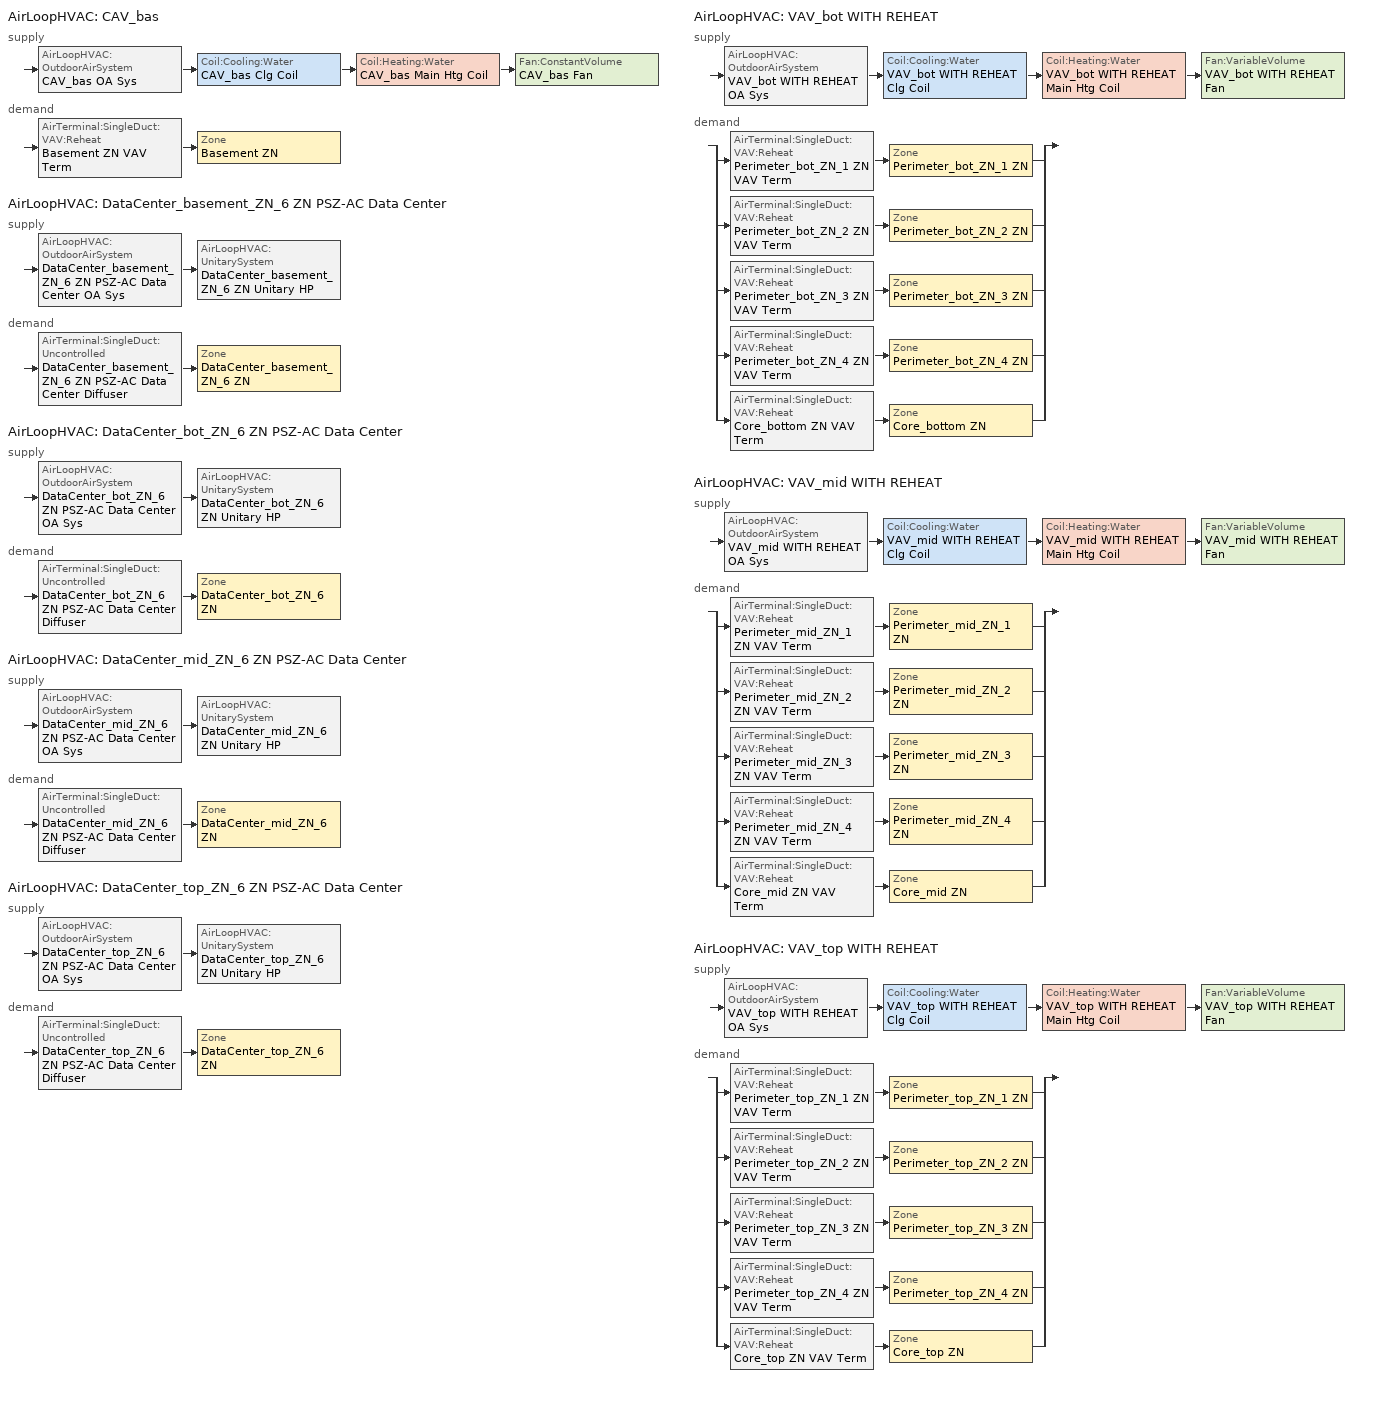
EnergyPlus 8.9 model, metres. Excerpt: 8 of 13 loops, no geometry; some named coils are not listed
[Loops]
AirLoopHVAC 'CAV_bas'
 supply: AirLoopHVAC:OutdoorAirSystem 'CAV_bas OA Sys' > Coil:Cooling:Water 'CAV_bas Clg Coil' > Coil:Heating:Water 'CAV_bas Main Htg Coil' > Fan:ConstantVolume 'CAV_bas Fan'
 demand: AirTerminal:SingleDuct:VAV:Reheat 'Basement ZN VAV Term' > Zone 'Basement ZN'
AirLoopHVAC 'DataCenter_basement_ZN_6 ZN PSZ-AC Data Center'
 supply: AirLoopHVAC:OutdoorAirSystem 'DataCenter_basement_ZN_6 ZN PSZ-AC Data Center OA Sys' > AirLoopHVAC:UnitarySystem 'DataCenter_basement_ZN_6 ZN Unitary HP'
 demand: AirTerminal:SingleDuct:Uncontrolled 'DataCenter_basement_ZN_6 ZN PSZ-AC Data Center Diffuser' > Zone 'DataCenter_basement_ZN_6 ZN'
AirLoopHVAC 'DataCenter_bot_ZN_6 ZN PSZ-AC Data Center'
 supply: AirLoopHVAC:OutdoorAirSystem 'DataCenter_bot_ZN_6 ZN PSZ-AC Data Center OA Sys' > AirLoopHVAC:UnitarySystem 'DataCenter_bot_ZN_6 ZN Unitary HP'
 demand: AirTerminal:SingleDuct:Uncontrolled 'DataCenter_bot_ZN_6 ZN PSZ-AC Data Center Diffuser' > Zone 'DataCenter_bot_ZN_6 ZN'
AirLoopHVAC 'DataCenter_mid_ZN_6 ZN PSZ-AC Data Center'
 supply: AirLoopHVAC:OutdoorAirSystem 'DataCenter_mid_ZN_6 ZN PSZ-AC Data Center OA Sys' > AirLoopHVAC:UnitarySystem 'DataCenter_mid_ZN_6 ZN Unitary HP'
 demand: AirTerminal:SingleDuct:Uncontrolled 'DataCenter_mid_ZN_6 ZN PSZ-AC Data Center Diffuser' > Zone 'DataCenter_mid_ZN_6 ZN'
AirLoopHVAC 'DataCenter_top_ZN_6 ZN PSZ-AC Data Center'
 supply: AirLoopHVAC:OutdoorAirSystem 'DataCenter_top_ZN_6 ZN PSZ-AC Data Center OA Sys' > AirLoopHVAC:UnitarySystem 'DataCenter_top_ZN_6 ZN Unitary HP'
 demand: AirTerminal:SingleDuct:Uncontrolled 'DataCenter_top_ZN_6 ZN PSZ-AC Data Center Diffuser' > Zone 'DataCenter_top_ZN_6 ZN'
AirLoopHVAC 'VAV_bot WITH REHEAT'
 supply: AirLoopHVAC:OutdoorAirSystem 'VAV_bot WITH REHEAT OA Sys' > Coil:Cooling:Water 'VAV_bot WITH REHEAT Clg Coil' > Coil:Heating:Water 'VAV_bot WITH REHEAT Main Htg Coil' > Fan:VariableVolume 'VAV_bot WITH REHEAT Fan'
 demand: split
  | AirTerminal:SingleDuct:VAV:Reheat 'Perimeter_bot_ZN_1 ZN VAV Term' > Zone 'Perimeter_bot_ZN_1 ZN'
  | AirTerminal:SingleDuct:VAV:Reheat 'Perimeter_bot_ZN_2 ZN VAV Term' > Zone 'Perimeter_bot_ZN_2 ZN'
  | AirTerminal:SingleDuct:VAV:Reheat 'Perimeter_bot_ZN_3 ZN VAV Term' > Zone 'Perimeter_bot_ZN_3 ZN'
  | AirTerminal:SingleDuct:VAV:Reheat 'Perimeter_bot_ZN_4 ZN VAV Term' > Zone 'Perimeter_bot_ZN_4 ZN'
  | AirTerminal:SingleDuct:VAV:Reheat 'Core_bottom ZN VAV Term' > Zone 'Core_bottom ZN'
AirLoopHVAC 'VAV_mid WITH REHEAT'
 supply: AirLoopHVAC:OutdoorAirSystem 'VAV_mid WITH REHEAT OA Sys' > Coil:Cooling:Water 'VAV_mid WITH REHEAT Clg Coil' > Coil:Heating:Water 'VAV_mid WITH REHEAT Main Htg Coil' > Fan:VariableVolume 'VAV_mid WITH REHEAT Fan'
 demand: split
  | AirTerminal:SingleDuct:VAV:Reheat 'Perimeter_mid_ZN_1 ZN VAV Term' > Zone 'Perimeter_mid_ZN_1 ZN'
  | AirTerminal:SingleDuct:VAV:Reheat 'Perimeter_mid_ZN_2 ZN VAV Term' > Zone 'Perimeter_mid_ZN_2 ZN'
  | AirTerminal:SingleDuct:VAV:Reheat 'Perimeter_mid_ZN_3 ZN VAV Term' > Zone 'Perimeter_mid_ZN_3 ZN'
  | AirTerminal:SingleDuct:VAV:Reheat 'Perimeter_mid_ZN_4 ZN VAV Term' > Zone 'Perimeter_mid_ZN_4 ZN'
  | AirTerminal:SingleDuct:VAV:Reheat 'Core_mid ZN VAV Term' > Zone 'Core_mid ZN'
AirLoopHVAC 'VAV_top WITH REHEAT'
 supply: AirLoopHVAC:OutdoorAirSystem 'VAV_top WITH REHEAT OA Sys' > Coil:Cooling:Water 'VAV_top WITH REHEAT Clg Coil' > Coil:Heating:Water 'VAV_top WITH REHEAT Main Htg Coil' > Fan:VariableVolume 'VAV_top WITH REHEAT Fan'
 demand: split
  | AirTerminal:SingleDuct:VAV:Reheat 'Perimeter_top_ZN_1 ZN VAV Term' > Zone 'Perimeter_top_ZN_1 ZN'
  | AirTerminal:SingleDuct:VAV:Reheat 'Perimeter_top_ZN_2 ZN VAV Term' > Zone 'Perimeter_top_ZN_2 ZN'
  | AirTerminal:SingleDuct:VAV:Reheat 'Perimeter_top_ZN_3 ZN VAV Term' > Zone 'Perimeter_top_ZN_3 ZN'
  | AirTerminal:SingleDuct:VAV:Reheat 'Perimeter_top_ZN_4 ZN VAV Term' > Zone 'Perimeter_top_ZN_4 ZN'
  | AirTerminal:SingleDuct:VAV:Reheat 'Core_top ZN VAV Term' > Zone 'Core_top ZN'
[ZoneControl:Thermostat] Control Object Type 1=ThermostatSetpoint:DualSetpoint
Name | Zone or ZoneList | Control Type Schedule | Control Name 1
Basement ZN Thermostat | Basement ZN | Basement ZN Thermostat Schedule | Office WholeBuilding - Lg Office Thermostat 1
Core_bottom ZN Thermostat | Core_bottom ZN | Core_bottom ZN Thermostat Schedule | Office WholeBuilding - Lg Office Thermostat 2
Core_mid ZN Thermostat | Core_mid ZN | Core_mid ZN Thermostat Schedule | Office WholeBuilding - Lg Office Thermostat 3
Core_top ZN Thermostat | Core_top ZN | Core_top ZN Thermostat Schedule | Office WholeBuilding - Lg Office Thermostat 4
DataCenter_basement_ZN_6 ZN Thermostat | DataCenter_basement_ZN_6 ZN | DataCenter_basement_ZN_6 ZN Thermostat Schedule | Office OfficeLarge Main Data Center Thermostat 1
DataCenter_bot_ZN_6 ZN Thermostat | DataCenter_bot_ZN_6 ZN | DataCenter_bot_ZN_6 ZN Thermostat Schedule | Office OfficeLarge Data Center Thermostat 1
DataCenter_mid_ZN_6 ZN Thermostat | DataCenter_mid_ZN_6 ZN | DataCenter_mid_ZN_6 ZN Thermostat Schedule | Office OfficeLarge Data Center Thermostat 2
DataCenter_top_ZN_6 ZN Thermostat | DataCenter_top_ZN_6 ZN | DataCenter_top_ZN_6 ZN Thermostat Schedule | Office OfficeLarge Data Center Thermostat 3
Perimeter_bot_ZN_1 ZN Thermostat | Perimeter_bot_ZN_1 ZN | Perimeter_bot_ZN_1 ZN Thermostat Schedule | Office WholeBuilding - Lg Office Thermostat 5
Perimeter_bot_ZN_2 ZN Thermostat | Perimeter_bot_ZN_2 ZN | Perimeter_bot_ZN_2 ZN Thermostat Schedule | Office WholeBuilding - Lg Office Thermostat 6
Perimeter_bot_ZN_3 ZN Thermostat | Perimeter_bot_ZN_3 ZN | Perimeter_bot_ZN_3 ZN Thermostat Schedule | Office WholeBuilding - Lg Office Thermostat 7
Perimeter_bot_ZN_4 ZN Thermostat | Perimeter_bot_ZN_4 ZN | Perimeter_bot_ZN_4 ZN Thermostat Schedule | Office WholeBuilding - Lg Office Thermostat 8
Perimeter_mid_ZN_1 ZN Thermostat | Perimeter_mid_ZN_1 ZN | Perimeter_mid_ZN_1 ZN Thermostat Schedule | Office WholeBuilding - Lg Office Thermostat 9
Perimeter_mid_ZN_2 ZN Thermostat | Perimeter_mid_ZN_2 ZN | Perimeter_mid_ZN_2 ZN Thermostat Schedule | Office WholeBuilding - Lg Office Thermostat 10
Perimeter_mid_ZN_3 ZN Thermostat | Perimeter_mid_ZN_3 ZN | Perimeter_mid_ZN_3 ZN Thermostat Schedule | Office WholeBuilding - Lg Office Thermostat 11
Perimeter_mid_ZN_4 ZN Thermostat | Perimeter_mid_ZN_4 ZN | Perimeter_mid_ZN_4 ZN Thermostat Schedule | Office WholeBuilding - Lg Office Thermostat 12
Perimeter_top_ZN_1 ZN Thermostat | Perimeter_top_ZN_1 ZN | Perimeter_top_ZN_1 ZN Thermostat Schedule | Office WholeBuilding - Lg Office Thermostat 13
Perimeter_top_ZN_2 ZN Thermostat | Perimeter_top_ZN_2 ZN | Perimeter_top_ZN_2 ZN Thermostat Schedule | Office WholeBuilding - Lg Office Thermostat 14
Perimeter_top_ZN_3 ZN Thermostat | Perimeter_top_ZN_3 ZN | Perimeter_top_ZN_3 ZN Thermostat Schedule | Office WholeBuilding - Lg Office Thermostat 15
Perimeter_top_ZN_4 ZN Thermostat | Perimeter_top_ZN_4 ZN | Perimeter_top_ZN_4 ZN Thermostat Schedule | Office WholeBuilding - Lg Office Thermostat 16
[ThermostatSetpoint:DualSetpoint]
Name | Heating Setpoint Temperature Schedule | Cooling Setpoint Temperature Schedule
Office WholeBuilding - Lg Office Thermostat 1; Office WholeBuilding - Lg Office Thermostat 2; Office WholeBuilding - Lg Office Thermostat 3; Office WholeBuilding - Lg Office Thermostat 4; Office WholeBuilding - Lg Office Thermostat 5; Office WholeBuilding - Lg Office Thermostat 6; Office WholeBuilding - Lg Office Thermostat 7; Office WholeBuilding - Lg Office Thermostat 8; Office WholeBuilding - Lg Office Thermostat 9; Office WholeBuilding - Lg Office Thermostat 10; Office WholeBuilding - Lg Office Thermostat 11; Office WholeBuilding - Lg Office Thermostat 12; Office WholeBuilding - Lg Office Thermostat 13; Office WholeBuilding - Lg Office Thermostat 14; Office WholeBuilding - Lg Office Thermostat 15; Office WholeBuilding - Lg Office Thermostat 16 | OfficeLarge HTGSETP_SCH_YES_OPTIMUM | OfficeLarge CLGSETP_SCH_NO_SETBACK
Office OfficeLarge Main Data Center Thermostat 1; Office OfficeLarge Data Center Thermostat 1; Office OfficeLarge Data Center Thermostat 2; Office OfficeLarge Data Center Thermostat 3 | OfficeLarge HTGSETP_DC_SCH | OfficeLarge CLGSETP_DC_SCH
[AirTerminal:SingleDuct:VAV:Reheat] Availability Schedule=Always On Discrete; Maximum Air Flow Rate {m3/s}=Autosize; Zone Minimum Air Flow Input Method=Constant; Fixed Minimum Air Flow Rate {m3/s}=0; Maximum Hot Water or Steam Flow Rate {m3/s}=Autosize; Minimum Hot Water or Steam Flow Rate {m3/s}=0; Convergence Tolerance=0.001; Damper Heating Action=ReverseWithLimits; Maximum Flow Fraction During Reheat=0.5
Name | Constant Minimum Air Flow Fraction | Reheat Coil | Maximum Flow per Zone Floor Area During Reheat {m3/s-m2} | Maximum Reheat Air Temperature {C}
Basement ZN VAV Term | 0.2 | Basement ZN Rht Coil | 0 | 50
Core_bottom ZN VAV Term | 0.29957 | Core_bottom ZN Rht Coil | Autocalculate | 40
Core_mid ZN VAV Term | 0.2 | Core_mid ZN Rht Coil | Autocalculate | 40
Core_top ZN VAV Term | 0.334101 | Core_top ZN Rht Coil | Autocalculate | 40
Perimeter_bot_ZN_1 ZN VAV Term | 0.2 | Perimeter_bot_ZN_1 ZN Rht Coil | Autocalculate | 40
Perimeter_bot_ZN_2 ZN VAV Term | 0.2 | Perimeter_bot_ZN_2 ZN Rht Coil | Autocalculate | 40
Perimeter_bot_ZN_3 ZN VAV Term | 0.21909 | Perimeter_bot_ZN_3 ZN Rht Coil | Autocalculate | 40
Perimeter_bot_ZN_4 ZN VAV Term | 0.2 | Perimeter_bot_ZN_4 ZN Rht Coil | Autocalculate | 40
Perimeter_mid_ZN_1 ZN VAV Term | 0.2 | Perimeter_mid_ZN_1 ZN Rht Coil | Autocalculate | 40
Perimeter_mid_ZN_2 ZN VAV Term | 0.2 | Perimeter_mid_ZN_2 ZN Rht Coil | Autocalculate | 40
Perimeter_mid_ZN_3 ZN VAV Term | 0.2 | Perimeter_mid_ZN_3 ZN Rht Coil | Autocalculate | 40
Perimeter_mid_ZN_4 ZN VAV Term | 0.2 | Perimeter_mid_ZN_4 ZN Rht Coil | Autocalculate | 40
Perimeter_top_ZN_1 ZN VAV Term | 0.2 | Perimeter_top_ZN_1 ZN Rht Coil | Autocalculate | 40
Perimeter_top_ZN_2 ZN VAV Term | 0.2 | Perimeter_top_ZN_2 ZN Rht Coil | Autocalculate | 40
Perimeter_top_ZN_3 ZN VAV Term | 0.221169 | Perimeter_top_ZN_3 ZN Rht Coil | Autocalculate | 40
Perimeter_top_ZN_4 ZN VAV Term | 0.2 | Perimeter_top_ZN_4 ZN Rht Coil | Autocalculate | 40
[Coil:Heating:Water] Availability Schedule=Always On Discrete; U-Factor Times Area Value {W/K}=Autosize; Maximum Water Flow Rate {m3/s}=Autosize; Performance Input Method=UFactorTimesAreaAndDesignWaterFlowRate; Rated Capacity {W}=Autosize; Rated Ratio for Air and Water Convection=0.5
Name | Rated Inlet Water Temperature {C} | Rated Inlet Air Temperature {C} | Rated Outlet Water Temperature {C} | Rated Outlet Air Temperature {C}
CAV_bas Main Htg Coil | 67 | 7 | 55.8889 | 16.7
VAV_bot WITH REHEAT Main Htg Coil; VAV_mid WITH REHEAT Main Htg Coil; VAV_top WITH REHEAT Main Htg Coil | 82.2222 | 12.8 | 71.1111 | 40
[Zone equipment]
Basement ZN: Basement ZN VAV Term
Core_bottom ZN: Core_bottom ZN VAV Term
Core_mid ZN: Core_mid ZN VAV Term
Core_top ZN: Core_top ZN VAV Term
DataCenter_basement_ZN_6 ZN: DataCenter_basement_ZN_6 ZN PSZ-AC Data Center Diffuser
DataCenter_bot_ZN_6 ZN: DataCenter_bot_ZN_6 ZN PSZ-AC Data Center Diffuser
DataCenter_mid_ZN_6 ZN: DataCenter_mid_ZN_6 ZN PSZ-AC Data Center Diffuser
DataCenter_top_ZN_6 ZN: DataCenter_top_ZN_6 ZN PSZ-AC Data Center Diffuser
Perimeter_bot_ZN_1 ZN: Perimeter_bot_ZN_1 ZN VAV Term
Perimeter_bot_ZN_2 ZN: Perimeter_bot_ZN_2 ZN VAV Term
Perimeter_bot_ZN_3 ZN: Perimeter_bot_ZN_3 ZN VAV Term
Perimeter_bot_ZN_4 ZN: Perimeter_bot_ZN_4 ZN VAV Term
Perimeter_mid_ZN_1 ZN: Perimeter_mid_ZN_1 ZN VAV Term
Perimeter_mid_ZN_2 ZN: Perimeter_mid_ZN_2 ZN VAV Term
Perimeter_mid_ZN_3 ZN: Perimeter_mid_ZN_3 ZN VAV Term
Perimeter_mid_ZN_4 ZN: Perimeter_mid_ZN_4 ZN VAV Term
Perimeter_top_ZN_1 ZN: Perimeter_top_ZN_1 ZN VAV Term
Perimeter_top_ZN_2 ZN: Perimeter_top_ZN_2 ZN VAV Term
Perimeter_top_ZN_3 ZN: Perimeter_top_ZN_3 ZN VAV Term
Perimeter_top_ZN_4 ZN: Perimeter_top_ZN_4 ZN VAV Term
[Sizing:Zone] Zone Cooling Design Supply Air Temperature Input Method=SupplyAirTemperature; Zone Cooling Design Supply Air Temperature {C}=12.8; Zone Cooling Design Supply Air Temperature Difference {deltaC}=11.11; Zone Heating Design Supply Air Temperature Input Method=SupplyAirTemperature; Zone Heating Design Supply Air Temperature Difference {deltaC}=11.11; Zone Cooling Design Supply Air Humidity Ratio {kgWater/kgDryAir}=0.0085; Zone Heating Design Supply Air Humidity Ratio {kgWater/kgDryAir}=0.008; Cooling Design Air Flow Rate {m3/s}=0; Cooling Minimum Air Flow per Zone Floor Area {m3/s-m2}=0.000762; Cooling Minimum Air Flow {m3/s}=0; Cooling Minimum Air Flow Fraction=0; Heating Design Air Flow Method=DesignDay; Heating Design Air Flow Rate {m3/s}=0; Heating Maximum Air Flow per Zone Floor Area {m3/s-m2}=0.002032; Heating Maximum Air Flow {m3/s}=0.141576; Heating Maximum Air Flow Fraction=0.3; Account for Dedicated Outdoor Air System=No
Name | Zone Heating Design Supply Air Temperature {C} | Design Specification Outdoor Air Object | Cooling Design Air Flow Method | Design Specification Zone Air Distribution Object
Basement ZN | 50 | Office WholeBuilding - Lg Office Ventilation | DesignDayWithLimit | Basement ZN Design Spec Zone Air Dist
Core_bottom ZN | 40 | Office WholeBuilding - Lg Office Ventilation | DesignDayWithLimit | Core_bottom ZN Design Spec Zone Air Dist
Core_mid ZN | 40 | Office WholeBuilding - Lg Office Ventilation | DesignDayWithLimit | Core_mid ZN Design Spec Zone Air Dist
Core_top ZN | 40 | Office WholeBuilding - Lg Office Ventilation | DesignDayWithLimit | Core_top ZN Design Spec Zone Air Dist
DataCenter_basement_ZN_6 ZN | 40 | Office OfficeLarge Main Data Center Ventilation | DesignDay | DataCenter_basement_ZN_6 ZN Design Spec Zone Air Dist
DataCenter_bot_ZN_6 ZN | 40 | Office OfficeLarge Data Center Ventilation | DesignDay | DataCenter_bot_ZN_6 ZN Design Spec Zone Air Dist
DataCenter_mid_ZN_6 ZN | 40 | Office OfficeLarge Data Center Ventilation | DesignDay | DataCenter_mid_ZN_6 ZN Design Spec Zone Air Dist
DataCenter_top_ZN_6 ZN | 40 | Office OfficeLarge Data Center Ventilation | DesignDay | DataCenter_top_ZN_6 ZN Design Spec Zone Air Dist
Perimeter_bot_ZN_1 ZN | 40 | Office WholeBuilding - Lg Office Ventilation | DesignDayWithLimit | Perimeter_bot_ZN_1 ZN Design Spec Zone Air Dist
Perimeter_bot_ZN_2 ZN | 40 | Office WholeBuilding - Lg Office Ventilation | DesignDayWithLimit | Perimeter_bot_ZN_2 ZN Design Spec Zone Air Dist
Perimeter_bot_ZN_3 ZN | 40 | Office WholeBuilding - Lg Office Ventilation | DesignDayWithLimit | Perimeter_bot_ZN_3 ZN Design Spec Zone Air Dist
Perimeter_bot_ZN_4 ZN | 40 | Office WholeBuilding - Lg Office Ventilation | DesignDayWithLimit | Perimeter_bot_ZN_4 ZN Design Spec Zone Air Dist
Perimeter_mid_ZN_1 ZN | 40 | Office WholeBuilding - Lg Office Ventilation | DesignDayWithLimit | Perimeter_mid_ZN_1 ZN Design Spec Zone Air Dist
Perimeter_mid_ZN_2 ZN | 40 | Office WholeBuilding - Lg Office Ventilation | DesignDayWithLimit | Perimeter_mid_ZN_2 ZN Design Spec Zone Air Dist
Perimeter_mid_ZN_3 ZN | 40 | Office WholeBuilding - Lg Office Ventilation | DesignDayWithLimit | Perimeter_mid_ZN_3 ZN Design Spec Zone Air Dist
Perimeter_mid_ZN_4 ZN | 40 | Office WholeBuilding - Lg Office Ventilation | DesignDayWithLimit | Perimeter_mid_ZN_4 ZN Design Spec Zone Air Dist
Perimeter_top_ZN_1 ZN | 40 | Office WholeBuilding - Lg Office Ventilation | DesignDayWithLimit | Perimeter_top_ZN_1 ZN Design Spec Zone Air Dist
Perimeter_top_ZN_2 ZN | 40 | Office WholeBuilding - Lg Office Ventilation | DesignDayWithLimit | Perimeter_top_ZN_2 ZN Design Spec Zone Air Dist
Perimeter_top_ZN_3 ZN | 40 | Office WholeBuilding - Lg Office Ventilation | DesignDayWithLimit | Perimeter_top_ZN_3 ZN Design Spec Zone Air Dist
Perimeter_top_ZN_4 ZN | 40 | Office WholeBuilding - Lg Office Ventilation | DesignDayWithLimit | Perimeter_top_ZN_4 ZN Design Spec Zone Air Dist
[DesignSpecification:ZoneAirDistribution] Zone Air Distribution Effectiveness in Cooling Mode=1; Zone Air Distribution Effectiveness in Heating Mode=1
Basement ZN Design Spec Zone Air Dist; Core_bottom ZN Design Spec Zone Air Dist; Core_mid ZN Design Spec Zone Air Dist; Core_top ZN Design Spec Zone Air Dist; DataCenter_basement_ZN_6 ZN Design Spec Zone Air Dist; DataCenter_bot_ZN_6 ZN Design Spec Zone Air Dist; DataCenter_mid_ZN_6 ZN Design Spec Zone Air Dist; DataCenter_top_ZN_6 ZN Design Spec Zone Air Dist; Perimeter_bot_ZN_1 ZN Design Spec Zone Air Dist; Perimeter_bot_ZN_2 ZN Design Spec Zone Air Dist; Perimeter_bot_ZN_3 ZN Design Spec Zone Air Dist; Perimeter_bot_ZN_4 ZN Design Spec Zone Air Dist; Perimeter_mid_ZN_1 ZN Design Spec Zone Air Dist; Perimeter_mid_ZN_2 ZN Design Spec Zone Air Dist; Perimeter_mid_ZN_3 ZN Design Spec Zone Air Dist; Perimeter_mid_ZN_4 ZN Design Spec Zone Air Dist; Perimeter_top_ZN_1 ZN Design Spec Zone Air Dist; Perimeter_top_ZN_2 ZN Design Spec Zone Air Dist; Perimeter_top_ZN_3 ZN Design Spec Zone Air Dist; Perimeter_top_ZN_4 ZN Design Spec Zone Air Dist
[Controller:MechanicalVentilation] Demand Controlled Ventilation=No
Name | Availability Schedule | System Outdoor Air Method | Zone Name 1 | Design Specification Outdoor Air Object Name 1 | Design Specification Zone Air Distribution Object Name 1 | Zone Name 2 | Design Specification Outdoor Air Object Name 2 | Design Specification Zone Air Distribution Object Name 2 | Zone Name 3 | Design Specification Outdoor Air Object Name 3 | Design Specification Zone Air Distribution Object Name 3 | Zone Name 4 | Design Specification Outdoor Air Object Name 4 | Design Specification Zone Air Distribution Object Name 4 | Zone Name 5 | Design Specification Outdoor Air Object Name 5 | Design Specification Zone Air Distribution Object Name 5
CAV_bas Vent Controller | OfficeLarge HVACOperationSchd | ZoneSum | Basement ZN | Office WholeBuilding - Lg Office Ventilation | Basement ZN Design Spec Zone Air Dist
VAV_bot WITH REHEAT Vent Controller | OfficeLarge HVACOperationSchd | VentilationRateProcedure | Core_bottom ZN | Office WholeBuilding - Lg Office Ventilation | Core_bottom ZN Design Spec Zone Air Dist | Perimeter_bot_ZN_1 ZN | Office WholeBuilding - Lg Office Ventilation | Perimeter_bot_ZN_1 ZN Design Spec Zone Air Dist | Perimeter_bot_ZN_2 ZN | Office WholeBuilding - Lg Office Ventilation | Perimeter_bot_ZN_2 ZN Design Spec Zone Air Dist | Perimeter_bot_ZN_3 ZN | Office WholeBuilding - Lg Office Ventilation | Perimeter_bot_ZN_3 ZN Design Spec Zone Air Dist | Perimeter_bot_ZN_4 ZN | Office WholeBuilding - Lg Office Ventilation | Perimeter_bot_ZN_4 ZN Design Spec Zone Air Dist
VAV_mid WITH REHEAT Vent Controller | OfficeLarge HVACOperationSchd | ZoneSum | Core_mid ZN | Office WholeBuilding - Lg Office Ventilation | Core_mid ZN Design Spec Zone Air Dist | Perimeter_mid_ZN_1 ZN | Office WholeBuilding - Lg Office Ventilation | Perimeter_mid_ZN_1 ZN Design Spec Zone Air Dist | Perimeter_mid_ZN_2 ZN | Office WholeBuilding - Lg Office Ventilation | Perimeter_mid_ZN_2 ZN Design Spec Zone Air Dist | Perimeter_mid_ZN_3 ZN | Office WholeBuilding - Lg Office Ventilation | Perimeter_mid_ZN_3 ZN Design Spec Zone Air Dist | Perimeter_mid_ZN_4 ZN | Office WholeBuilding - Lg Office Ventilation | Perimeter_mid_ZN_4 ZN Design Spec Zone Air Dist
VAV_top WITH REHEAT Vent Controller | OfficeLarge HVACOperationSchd | VentilationRateProcedure | Core_top ZN | Office WholeBuilding - Lg Office Ventilation | Core_top ZN Design Spec Zone Air Dist | Perimeter_top_ZN_1 ZN | Office WholeBuilding - Lg Office Ventilation | Perimeter_top_ZN_1 ZN Design Spec Zone Air Dist | Perimeter_top_ZN_2 ZN | Office WholeBuilding - Lg Office Ventilation | Perimeter_top_ZN_2 ZN Design Spec Zone Air Dist | Perimeter_top_ZN_3 ZN | Office WholeBuilding - Lg Office Ventilation | Perimeter_top_ZN_3 ZN Design Spec Zone Air Dist | Perimeter_top_ZN_4 ZN | Office WholeBuilding - Lg Office Ventilation | Perimeter_top_ZN_4 ZN Design Spec Zone Air Dist
Controller Mechanical Ventilation 1 | DataCenter_basement_ZN_6 ZN PSZ-AC Data Center Occ Sch | ZoneSum | DataCenter_basement_ZN_6 ZN | Office OfficeLarge Main Data Center Ventilation | DataCenter_basement_ZN_6 ZN Design Spec Zone Air Dist
Controller Mechanical Ventilation 2 | Always On Discrete | ZoneSum | DataCenter_bot_ZN_6 ZN | Office OfficeLarge Data Center Ventilation | DataCenter_bot_ZN_6 ZN Design Spec Zone Air Dist
Controller Mechanical Ventilation 3 | DataCenter_mid_ZN_6 ZN PSZ-AC Data Center Occ Sch | ZoneSum | DataCenter_mid_ZN_6 ZN | Office OfficeLarge Data Center Ventilation | DataCenter_mid_ZN_6 ZN Design Spec Zone Air Dist
Controller Mechanical Ventilation 4 | Always On Discrete | ZoneSum | DataCenter_top_ZN_6 ZN | Office OfficeLarge Data Center Ventilation | DataCenter_top_ZN_6 ZN Design Spec Zone Air Dist
[DesignSpecification:OutdoorAir] Outdoor Air Method=Sum; Outdoor Air Flow per Person {m3/s-person}=0; Outdoor Air Flow per Zone {m3/s}=0; Outdoor Air Flow Air Changes per Hour {1/hr}=0
Name | Outdoor Air Flow per Zone Floor Area {m3/s-m2}
Office WholeBuilding - Lg Office Ventilation | 0.0004318
Office OfficeLarge Main Data Center Ventilation; Office OfficeLarge Data Center Ventilation | 0
[AirTerminal:SingleDuct:Uncontrolled] Availability Schedule=Always On Discrete; Maximum Air Flow Rate {m3/s}=AutoSize
DataCenter_basement_ZN_6 ZN PSZ-AC Data Center Diffuser; DataCenter_bot_ZN_6 ZN PSZ-AC Data Center Diffuser; DataCenter_mid_ZN_6 ZN PSZ-AC Data Center Diffuser; DataCenter_top_ZN_6 ZN PSZ-AC Data Center Diffuser
[AirLoopHVAC] Design Supply Air Flow Rate {m3/s}=AutoSize
CAV_bas; DataCenter_basement_ZN_6 ZN PSZ-AC Data Center; DataCenter_bot_ZN_6 ZN PSZ-AC Data Center; DataCenter_mid_ZN_6 ZN PSZ-AC Data Center; DataCenter_top_ZN_6 ZN PSZ-AC Data Center; VAV_bot WITH REHEAT; VAV_mid WITH REHEAT; VAV_top WITH REHEAT
[Sizing:System] Type of Load to Size On=Sensible; Preheat Design Temperature {C}=7; Preheat Design Humidity Ratio {kgWater/kgDryAir}=0.008; Precool Design Temperature {C}=12.8; Precool Design Humidity Ratio {kgWater/kgDryAir}=0.008; Central Cooling Design Supply Air Temperature {C}=12.8; Type of Zone Sum to Use=Coincident; 100% Outdoor Air in Cooling=No; 100% Outdoor Air in Heating=No; Central Cooling Design Supply Air Humidity Ratio {kgWater/kgDryAir}=0.0085; Central Heating Design Supply Air Humidity Ratio {kgWater/kgDryAir}=0.008; Cooling Supply Air Flow Rate Method=DesignDay; Cooling Supply Air Flow Rate {m3/s}=0; Cooling Supply Air Flow Rate Per Floor Area {m3/s-m2}=0.00996765; Cooling Fraction of Autosized Cooling Supply Air Flow Rate=1; Cooling Supply Air Flow Rate Per Unit Cooling Capacity {m3/s-W}=3.94755e-05; Heating Supply Air Flow Rate Method=DesignDay; Heating Supply Air Flow Rate {m3/s}=0; Heating Supply Air Flow Rate Per Floor Area {m3/s-m2}=0.00996765; Heating Fraction of Autosized Heating Supply Air Flow Rate=1; Heating Fraction of Autosized Cooling Supply Air Flow Rate=1; Heating Supply Air Flow Rate Per Unit Heating Capacity {m3/s-W}=3.15882e-05; System Outdoor Air Method=ZoneSum; Zone Maximum Outdoor Air Fraction=1; Cooling Design Capacity Method=CoolingDesignCapacity; Cooling Design Capacity {W}=Autosize; Cooling Design Capacity Per Floor Area {W/m2}=234.7; Fraction of Autosized Cooling Design Capacity=1; Heating Design Capacity Method=HeatingDesignCapacity; Heating Design Capacity {W}=Autosize; Heating Design Capacity Per Floor Area {W/m2}=157; Fraction of Autosized Heating Design Capacity=1; Central Cooling Capacity Control Method=OnOff
Name | Design Outdoor Air Flow Rate {m3/s} | Central Heating Maximum System Air Flow Ratio | Central Heating Design Supply Air Temperature {C}
CAV_bas | Autosize | 1 | 16.7
DataCenter_basement_ZN_6 ZN PSZ-AC Data Center; DataCenter_bot_ZN_6 ZN PSZ-AC Data Center; DataCenter_mid_ZN_6 ZN PSZ-AC Data Center; DataCenter_top_ZN_6 ZN PSZ-AC Data Center | Autosize | 1 | 40
VAV_bot WITH REHEAT; VAV_top WITH REHEAT | 2.53819 | 0.3 | 12.8
VAV_mid WITH REHEAT | 1.6525 | 0.3 | 12.8
[Controller:WaterCoil] Control Variable=Temperature; Actuator Variable=Flow; Maximum Actuated Flow {m3/s}=Autosize; Minimum Actuated Flow {m3/s}=0
Name | Action | Controller Convergence Tolerance {deltaC}
Controller Water Coil 16; VAV_bot WITH REHEAT Clg Coil Controller; VAV_mid WITH REHEAT Clg Coil Controller; VAV_top WITH REHEAT Clg Coil Controller | Reverse | Autosize
CAV_bas Main Htg Coil Controller; VAV_bot WITH REHEAT Main Htg Coil Controller; VAV_mid WITH REHEAT Main Htg Coil Controller; VAV_top WITH REHEAT Main Htg Coil Controller | Normal | 0.0001
[Controller:OutdoorAir] Maximum Outdoor Air Flow Rate {m3/s}=Autosize; Economizer Control Action Type=ModulateFlow; Lockout Type=NoLockout; Minimum Limit Type=FixedMinimum; High Humidity Control=No; Control High Indoor Humidity Based on Outdoor Humidity Ratio=Yes
Name | Minimum Outdoor Air Flow Rate {m3/s} | Economizer Control Type | Minimum Outdoor Air Schedule | Minimum Fraction of Outdoor Air Schedule | Mechanical Ventilation Controller | Heat Recovery Bypass Control Type | Economizer Maximum Limit Dry-Bulb Temperature {C} | Economizer Maximum Limit Enthalpy {J/kg} | Economizer Minimum Limit Dry-Bulb Temperature {C}
CAV_bas OA Controller | Autosize | DifferentialDryBulb | OfficeLarge HVACOperationSchd | OfficeLarge MinOA_MotorizedDamper_Sched | CAV_bas Vent Controller | BypassWhenWithinEconomizerLimits
DataCenter_basement_ZN_6 ZN PSZ-AC Data Center OA Sys Controller | Autosize | DifferentialDryBulb | DataCenter_basement_ZN_6 ZN PSZ-AC Data Center Occ Sch |  | Controller Mechanical Ventilation 1 | BypassWhenWithinEconomizerLimits
DataCenter_bot_ZN_6 ZN PSZ-AC Data Center OA Sys Controller | Autosize | NoEconomizer | Always On Discrete |  | Controller Mechanical Ventilation 2 | BypassWhenWithinEconomizerLimits | 28 | 64000 | -100
DataCenter_mid_ZN_6 ZN PSZ-AC Data Center OA Sys Controller | Autosize | DifferentialDryBulb | DataCenter_mid_ZN_6 ZN PSZ-AC Data Center Occ Sch |  | Controller Mechanical Ventilation 3 | BypassWhenWithinEconomizerLimits
DataCenter_top_ZN_6 ZN PSZ-AC Data Center OA Sys Controller | Autosize | NoEconomizer | Always On Discrete |  | Controller Mechanical Ventilation 4 | BypassWhenWithinEconomizerLimits | 28 | 64000 | -100
VAV_bot WITH REHEAT OA Controller | 0 | DifferentialDryBulb | OfficeLarge HVACOperationSchd |  | VAV_bot WITH REHEAT Vent Controller | BypassWhenWithinEconomizerLimits
VAV_mid WITH REHEAT OA Controller | Autosize | DifferentialDryBulb | OfficeLarge HVACOperationSchd |  | VAV_mid WITH REHEAT Vent Controller | BypassWhenOAFlowGreaterThanMinimum
VAV_top WITH REHEAT OA Controller | 0 | DifferentialDryBulb | OfficeLarge HVACOperationSchd |  | VAV_top WITH REHEAT Vent Controller | BypassWhenWithinEconomizerLimits
[SetpointManager:MixedAir] Control Variable=Temperature
Node 199 OS Default SPM; Node 196 OS Default SPM; Node 191 OS Default SPM; Node 231 OS Default SPM; Node 244 OS Default SPM; Node 257 OS Default SPM; Node 270 OS Default SPM; Node 82 OS Default SPM; Node 77 OS Default SPM; Node 74 OS Default SPM; Node 121 OS Default SPM; Node 116 OS Default SPM; Node 113 OS Default SPM; Node 160 OS Default SPM; Node 155 OS Default SPM; Node 152 OS Default SPM
[Coil:Cooling:Water] Availability Schedule=Always On Discrete; Design Water Flow Rate {m3/s}=Autosize; Design Air Flow Rate {m3/s}=Autosize; Design Inlet Water Temperature {C}=Autosize; Design Inlet Air Temperature {C}=Autosize; Design Outlet Air Temperature {C}=Autosize; Design Inlet Air Humidity Ratio {kgWater/kgDryAir}=Autosize; Design Outlet Air Humidity Ratio {kgWater/kgDryAir}=Autosize; Type of Analysis=SimpleAnalysis; Heat Exchanger Configuration=CrossFlow
CAV_bas Clg Coil; VAV_bot WITH REHEAT Clg Coil; VAV_mid WITH REHEAT Clg Coil; VAV_top WITH REHEAT Clg Coil
[Fan:ConstantVolume]
CAV_bas Fan: Availability Schedule=OfficeLarge HVACOperationSchd; Fan Total Efficiency=0.59605; Pressure Rise {Pa}=1018.77; Maximum Flow Rate {m3/s}=AutoSize; Motor Efficiency=0.917; Motor In Airstream Fraction=1
[SetpointManager:Scheduled]
CAV_bas supply air setpoint manager: Control Variable=Temperature; Schedule=Supply Air Temp - 55.04F 3
[AirLoopHVAC:UnitarySystem] Control Type=Load; Dehumidification Control Type=None; Fan Placement=BlowThrough; Supply Air Fan Operating Mode Schedule=Always On Discrete; DX Heating Coil Sizing Ratio=1; Use DOAS DX Cooling Coil=No; Minimum Supply Air Temperature {C}=2; Latent Load Control=SensibleOnlyLoadControl; Cooling Supply Air Flow Rate {m3/s}=Autosize; Heating Supply Air Flow Rate {m3/s}=Autosize; No Load Supply Air Flow Rate {m3/s}=Autosize; Maximum Supply Air Temperature {C}=80; Maximum Outdoor Dry-Bulb Temperature for Supplemental Heater Operation {C}=4.44444; Maximum Cycling Rate {cycles/hr}=2.5; Heat Pump Time Constant {s}=60; Fraction of On-Cycle Power Use=0.01; Heat Pump Fan Delay Time {s}=60; Ancillary On-Cycle Electric Power {W}=0; Ancillary Off-Cycle Electric Power {W}=0
Name | Controlling Zone or Thermostat Location | Supply Fan | Heating Coil | Cooling Coil | Supplemental Heating Coil
DataCenter_basement_ZN_6 ZN Unitary HP | DataCenter_basement_ZN_6 ZN | DataCenter_basement_ZN_6 ZN PSZ-AC Data Center Fan | DataCenter_basement_ZN_6 ZN PSZ-AC Data Center Water-to-Air HP Htg Coil | DataCenter_basement_ZN_6 ZN PSZ-AC Data Center Water-to-Air HP Clg Coil | DataCenter_basement_ZN_6 ZN PSZ-AC Data Center Electric Backup Htg Coil
DataCenter_bot_ZN_6 ZN Unitary HP | DataCenter_bot_ZN_6 ZN | DataCenter_bot_ZN_6 ZN PSZ-AC Data Center Fan | DataCenter_bot_ZN_6 ZN PSZ-AC Data Center Water-to-Air HP Htg Coil | DataCenter_bot_ZN_6 ZN PSZ-AC Data Center Water-to-Air HP Clg Coil | DataCenter_bot_ZN_6 ZN PSZ-AC Data Center Electric Backup Htg Coil
DataCenter_mid_ZN_6 ZN Unitary HP | DataCenter_mid_ZN_6 ZN | DataCenter_mid_ZN_6 ZN PSZ-AC Data Center Fan | DataCenter_mid_ZN_6 ZN PSZ-AC Data Center Water-to-Air HP Htg Coil | DataCenter_mid_ZN_6 ZN PSZ-AC Data Center Water-to-Air HP Clg Coil | DataCenter_mid_ZN_6 ZN PSZ-AC Data Center Electric Backup Htg Coil
DataCenter_top_ZN_6 ZN Unitary HP | DataCenter_top_ZN_6 ZN | DataCenter_top_ZN_6 ZN PSZ-AC Data Center Fan | DataCenter_top_ZN_6 ZN PSZ-AC Data Center Water-to-Air HP Htg Coil | DataCenter_top_ZN_6 ZN PSZ-AC Data Center Water-to-Air HP Clg Coil | DataCenter_top_ZN_6 ZN PSZ-AC Data Center Electric Backup Htg Coil
[Fan:OnOff] Availability Schedule=Always On Discrete; Maximum Flow Rate {m3/s}=Autosize; Motor In Airstream Fraction=1
Name | Fan Total Efficiency | Pressure Rise {Pa} | Motor Efficiency | Fan Power Ratio Function of Speed Ratio Curve | Fan Efficiency Ratio Function of Speed Ratio Curve
DataCenter_basement_ZN_6 ZN PSZ-AC Data Center Fan | 0.61165 | 1018.77 | 0.941 | Fan On Off Power Curve | Fan On Off Efficiency Curve
DataCenter_bot_ZN_6 ZN PSZ-AC Data Center Fan | 0.55575 | 622.722 | 0.855 | Fan On Off Power Curve 1 | Fan On Off Efficiency Curve 1
DataCenter_mid_ZN_6 ZN PSZ-AC Data Center Fan | 0.59605 | 1018.77 | 0.917 | Fan On Off Power Curve 2 | Fan On Off Efficiency Curve 2
DataCenter_top_ZN_6 ZN PSZ-AC Data Center Fan | 0.55575 | 622.722 | 0.855 | Fan On Off Power Curve 3 | Fan On Off Efficiency Curve 3
[Coil:Heating:Electric] Availability Schedule=Always On Discrete; Efficiency=1; Nominal Capacity {W}=Autosize
DataCenter_basement_ZN_6 ZN PSZ-AC Data Center Electric Backup Htg Coil; DataCenter_bot_ZN_6 ZN PSZ-AC Data Center Electric Backup Htg Coil; DataCenter_mid_ZN_6 ZN PSZ-AC Data Center Electric Backup Htg Coil; DataCenter_top_ZN_6 ZN PSZ-AC Data Center Electric Backup Htg Coil
[SetpointManager:SingleZone:Reheat] Control Variable=Temperature; Minimum Supply Air Temperature {C}=12.7778; Maximum Supply Air Temperature {C}=40
Name | Control Zone
Setpoint Manager Single Zone Reheat 1 | DataCenter_basement_ZN_6 ZN
Setpoint Manager Single Zone Reheat 2 | DataCenter_bot_ZN_6 ZN
Setpoint Manager Single Zone Reheat 3 | DataCenter_mid_ZN_6 ZN
Setpoint Manager Single Zone Reheat 4 | DataCenter_top_ZN_6 ZN
[Fan:VariableVolume] Availability Schedule=OfficeLarge HVACOperationSchd; Pressure Rise {Pa}=1389.92; Maximum Flow Rate {m3/s}=AutoSize; Fan Power Minimum Flow Rate Input Method=Fraction; Fan Power Minimum Flow Fraction=0.25; Fan Power Minimum Air Flow Rate {m3/s}=0; Motor In Airstream Fraction=1; Fan Power Coefficient 1=0.04076; Fan Power Coefficient 2=0.0881; Fan Power Coefficient 3=-0.0729; Fan Power Coefficient 4=0.9437; Fan Power Coefficient 5=0
Name | Fan Total Efficiency | Motor Efficiency
VAV_bot WITH REHEAT Fan; VAV_top WITH REHEAT Fan | 0.61165 | 0.941
VAV_mid WITH REHEAT Fan | 0.6253 | 0.962
[SetpointManager:Warmest] Control Variable=Temperature; Minimum Setpoint Temperature {C}=12.8; Maximum Setpoint Temperature {C}=15.5778; Strategy=MaximumTemperature
Name | HVAC Air Loop
VAV_bot WITH REHEAT SAT Warmest Reset | VAV_bot WITH REHEAT
VAV_mid WITH REHEAT SAT Warmest Reset | VAV_mid WITH REHEAT
VAV_top WITH REHEAT SAT Warmest Reset | VAV_top WITH REHEAT
[HeatExchanger:AirToAir:SensibleAndLatent]
VAV_mid WITH REHEAT ERV: Availability Schedule=Always On Discrete; Nominal Supply Air Flow Rate {m3/s}=Autosize; Sensible Effectiveness at 100% Heating Air Flow=0.5; Latent Effectiveness at 100% Heating Air Flow=0.5; Sensible Effectiveness at 75% Heating Air Flow=0.5; Latent Effectiveness at 75% Heating Air Flow=0.5; Sensible Effectiveness at 100% Cooling Air Flow=0.5; Latent Effectiveness at 100% Cooling Air Flow=0.5; Sensible Effectiveness at 75% Cooling Air Flow=0.5; Latent Effectiveness at 75% Cooling Air Flow=0.5; Nominal Electric Power {W}=109319; Supply Air Outlet Temperature Control=Yes; Heat Exchanger Type=Rotary; Frost Control Type=ExhaustOnly; Threshold Temperature {C}=-23.3; Initial Defrost Time Fraction=0.167; Rate of Defrost Time Fraction Increase {1/K}=1.44; Economizer Lockout=Yes
[SetpointManager:OutdoorAirPretreat]
Setpoint Manager Outdoor Air Pretreat 1: Control Variable=Temperature; Minimum Setpoint Temperature {C}=-99; Maximum Setpoint Temperature {C}=99; Minimum Setpoint Humidity Ratio {kgWater/kgDryAir}=1e-005; Maximum Setpoint Humidity Ratio {kgWater/kgDryAir}=1
[Schedule:Compact]
Basement ZN Thermostat Schedule; Core_bottom ZN Thermostat Schedule; Core_mid ZN Thermostat Schedule; Core_top ZN Thermostat Schedule; DataCenter_basement_ZN_6 ZN Thermostat Schedule; DataCenter_bot_ZN_6 ZN Thermostat Schedule; DataCenter_mid_ZN_6 ZN Thermostat Schedule; DataCenter_top_ZN_6 ZN Thermostat Schedule; Perimeter_bot_ZN_1 ZN Thermostat Schedule; Perimeter_bot_ZN_2 ZN Thermostat Schedule; Perimeter_bot_ZN_3 ZN Thermostat Schedule; Perimeter_bot_ZN_4 ZN Thermostat Schedule; Perimeter_mid_ZN_1 ZN Thermostat Schedule; Perimeter_mid_ZN_2 ZN Thermostat Schedule; Perimeter_mid_ZN_3 ZN Thermostat Schedule; Perimeter_mid_ZN_4 ZN Thermostat Schedule; Perimeter_top_ZN_1 ZN Thermostat Schedule; Perimeter_top_ZN_2 ZN Thermostat Schedule; Perimeter_top_ZN_3 ZN Thermostat Schedule; Perimeter_top_ZN_4 ZN Thermostat Schedule: Through: 12/31, For: AllDays, Until: 24:00, 4
[Schedule:Day:Interval]
OfficeLarge HTGSETP_SCH_YES_OPTIMUM Default; OfficeLarge HTGSETP_SCH_YES_OPTIMUM Summer Design Day: No, 24:00, 15.6
OfficeLarge HTGSETP_SCH_YES_OPTIMUM Wkdy Day: No, 04:00, 15.6, 05:00, 17.8, 06:00, 20, 22:00, 21, 24:00, 15.6
OfficeLarge HTGSETP_SCH_YES_OPTIMUM Sat Day: No, 04:00, 15.6, 05:00, 17.8, 06:00, 20, 17:00, 21, 24:00, 15.6
OfficeLarge HTGSETP_SCH_YES_OPTIMUM Winter Design Day: No, 05:00, 15.6, 06:00, 17.6, 07:00, 19.6, 22:00, 21, 24:00, 15.6
OfficeLarge CLGSETP_SCH_NO_SETBACK Default; OfficeLarge CLGSETP_SCH_NO_SETBACK Default|WntrDsn|Sat|Wkdy Day; OfficeLarge CLGSETP_SCH_NO_SETBACK Winter Design Day: No, 24:00, 24
OfficeLarge CLGSETP_SCH_NO_SETBACK Summer Design Day: No, 05:00, 26.7, 06:00, 25.7, 07:00, 25, 22:00, 24, 24:00, 26.7
OfficeLarge HVACOperationSchd Default; DataCenter_basement_ZN_6 ZN PSZ-AC Data Center Occ Sch Sunday; DataCenter_basement_ZN_6 ZN PSZ-AC Data Center Occ Sch Monday; DataCenter_basement_ZN_6 ZN PSZ-AC Data Center Occ Sch Tuesday; DataCenter_basement_ZN_6 ZN PSZ-AC Data Center Occ Sch Wednesday; DataCenter_basement_ZN_6 ZN PSZ-AC Data Center Occ Sch Thursday; DataCenter_basement_ZN_6 ZN PSZ-AC Data Center Occ Sch Friday; DataCenter_basement_ZN_6 ZN PSZ-AC Data Center Occ Sch Saturday; DataCenter_mid_ZN_6 ZN PSZ-AC Data Center Occ Sch Sunday; DataCenter_mid_ZN_6 ZN PSZ-AC Data Center Occ Sch Monday; DataCenter_mid_ZN_6 ZN PSZ-AC Data Center Occ Sch Tuesday; DataCenter_mid_ZN_6 ZN PSZ-AC Data Center Occ Sch Wednesday; DataCenter_mid_ZN_6 ZN PSZ-AC Data Center Occ Sch Thursday; DataCenter_mid_ZN_6 ZN PSZ-AC Data Center Occ Sch Friday; DataCenter_mid_ZN_6 ZN PSZ-AC Data Center Occ Sch Saturday; OfficeLarge MinOA_MotorizedDamper_Sched Default: No, 24:00, 0
OfficeLarge HVACOperationSchd SmrDsn|Wkdy Day; OfficeLarge HVACOperationSchd Summer Design Day: No, 06:00, 0, 22:00, 1, 24:00, 0
OfficeLarge HVACOperationSchd WntrDsn|Sat Day; OfficeLarge HVACOperationSchd Winter Design Day: No, 06:00, 0, 18:00, 1, 24:00, 0
OfficeLarge HTGSETP_DC_SCH Default; OfficeLarge HTGSETP_DC_SCH Summer Design Day; OfficeLarge HTGSETP_DC_SCH Winter Design Day: No, 24:00, 18
OfficeLarge CLGSETP_DC_SCH Default; OfficeLarge CLGSETP_DC_SCH Summer Design Day; OfficeLarge CLGSETP_DC_SCH Winter Design Day: No, 24:00, 27
DataCenter_basement_ZN_6 ZN PSZ-AC Data Center Occ Sch Default; DataCenter_basement_ZN_6 ZN PSZ-AC Data Center Occ Sch Summer Design Day; DataCenter_basement_ZN_6 ZN PSZ-AC Data Center Occ Sch Winter Design Day; DataCenter_mid_ZN_6 ZN PSZ-AC Data Center Occ Sch Default; DataCenter_mid_ZN_6 ZN PSZ-AC Data Center Occ Sch Summer Design Day; DataCenter_mid_ZN_6 ZN PSZ-AC Data Center Occ Sch Winter Design Day: No, 24:00, 1
OfficeLarge MinOA_MotorizedDamper_Sched SmrDsn|Wkdy Day; OfficeLarge MinOA_MotorizedDamper_Sched Summer Design Day: No, 07:00, 0, 22:00, 1, 24:00, 0
OfficeLarge MinOA_MotorizedDamper_Sched Winter Design Day; OfficeLarge MinOA_MotorizedDamper_Sched WntrDsn|Sat Day: No, 07:00, 0, 18:00, 1, 24:00, 0
Supply Air Temp - 55.04F Default 3: No, 24:00, 12.8
[Schedule:Week:Daily]
OfficeLarge HTGSETP_SCH_YES_OPTIMUM Week Rule - Jan1-Dec31: OfficeLarge HTGSETP_SCH_YES_OPTIMUM Default, OfficeLarge HTGSETP_SCH_YES_OPTIMUM Wkdy Day, OfficeLarge HTGSETP_SCH_YES_OPTIMUM Wkdy Day, OfficeLarge HTGSETP_SCH_YES_OPTIMUM Wkdy Day, OfficeLarge HTGSETP_SCH_YES_OPTIMUM Wkdy Day, OfficeLarge HTGSETP_SCH_YES_OPTIMUM Wkdy Day, OfficeLarge HTGSETP_SCH_YES_OPTIMUM Sat Day, OfficeLarge HTGSETP_SCH_YES_OPTIMUM Default, OfficeLarge HTGSETP_SCH_YES_OPTIMUM Summer Design Day, OfficeLarge HTGSETP_SCH_YES_OPTIMUM Winter Design Day, OfficeLarge HTGSETP_SCH_YES_OPTIMUM Default, OfficeLarge HTGSETP_SCH_YES_OPTIMUM Default
OfficeLarge CLGSETP_SCH_NO_SETBACK Week Rule - Jan1-Dec31: OfficeLarge CLGSETP_SCH_NO_SETBACK Default, OfficeLarge CLGSETP_SCH_NO_SETBACK Default|WntrDsn|Sat|Wkdy Day, OfficeLarge CLGSETP_SCH_NO_SETBACK Default|WntrDsn|Sat|Wkdy Day, OfficeLarge CLGSETP_SCH_NO_SETBACK Default|WntrDsn|Sat|Wkdy Day, OfficeLarge CLGSETP_SCH_NO_SETBACK Default|WntrDsn|Sat|Wkdy Day, OfficeLarge CLGSETP_SCH_NO_SETBACK Default|WntrDsn|Sat|Wkdy Day, OfficeLarge CLGSETP_SCH_NO_SETBACK Default|WntrDsn|Sat|Wkdy Day, OfficeLarge CLGSETP_SCH_NO_SETBACK Default, OfficeLarge CLGSETP_SCH_NO_SETBACK Summer Design Day, OfficeLarge CLGSETP_SCH_NO_SETBACK Winter Design Day, OfficeLarge CLGSETP_SCH_NO_SETBACK Default, OfficeLarge CLGSETP_SCH_NO_SETBACK Default
OfficeLarge HVACOperationSchd Week Rule - Jan1-Dec31: OfficeLarge HVACOperationSchd Default, OfficeLarge HVACOperationSchd SmrDsn|Wkdy Day, OfficeLarge HVACOperationSchd SmrDsn|Wkdy Day, OfficeLarge HVACOperationSchd SmrDsn|Wkdy Day, OfficeLarge HVACOperationSchd SmrDsn|Wkdy Day, OfficeLarge HVACOperationSchd SmrDsn|Wkdy Day, OfficeLarge HVACOperationSchd WntrDsn|Sat Day, OfficeLarge HVACOperationSchd Default, OfficeLarge HVACOperationSchd Summer Design Day, OfficeLarge HVACOperationSchd Winter Design Day, OfficeLarge HVACOperationSchd Default, OfficeLarge HVACOperationSchd Default
OfficeLarge HTGSETP_DC_SCH Week Rule - Jan1-Dec31: OfficeLarge HTGSETP_DC_SCH Default, OfficeLarge HTGSETP_DC_SCH Default, OfficeLarge HTGSETP_DC_SCH Default, OfficeLarge HTGSETP_DC_SCH Default, OfficeLarge HTGSETP_DC_SCH Default, OfficeLarge HTGSETP_DC_SCH Default, OfficeLarge HTGSETP_DC_SCH Default, OfficeLarge HTGSETP_DC_SCH Default, OfficeLarge HTGSETP_DC_SCH Summer Design Day, OfficeLarge HTGSETP_DC_SCH Winter Design Day, OfficeLarge HTGSETP_DC_SCH Default, OfficeLarge HTGSETP_DC_SCH Default
OfficeLarge CLGSETP_DC_SCH Week Rule - Jan1-Dec31: OfficeLarge CLGSETP_DC_SCH Default, OfficeLarge CLGSETP_DC_SCH Default, OfficeLarge CLGSETP_DC_SCH Default, OfficeLarge CLGSETP_DC_SCH Default, OfficeLarge CLGSETP_DC_SCH Default, OfficeLarge CLGSETP_DC_SCH Default, OfficeLarge CLGSETP_DC_SCH Default, OfficeLarge CLGSETP_DC_SCH Default, OfficeLarge CLGSETP_DC_SCH Summer Design Day, OfficeLarge CLGSETP_DC_SCH Winter Design Day, OfficeLarge CLGSETP_DC_SCH Default, OfficeLarge CLGSETP_DC_SCH Default
DataCenter_basement_ZN_6 ZN PSZ-AC Data Center Occ Sch Week Rule - Jan1-Dec31: DataCenter_basement_ZN_6 ZN PSZ-AC Data Center Occ Sch Sunday, DataCenter_basement_ZN_6 ZN PSZ-AC Data Center Occ Sch Monday, DataCenter_basement_ZN_6 ZN PSZ-AC Data Center Occ Sch Tuesday, DataCenter_basement_ZN_6 ZN PSZ-AC Data Center Occ Sch Wednesday, DataCenter_basement_ZN_6 ZN PSZ-AC Data Center Occ Sch Thursday, DataCenter_basement_ZN_6 ZN PSZ-AC Data Center Occ Sch Friday, DataCenter_basement_ZN_6 ZN PSZ-AC Data Center Occ Sch Saturday, DataCenter_basement_ZN_6 ZN PSZ-AC Data Center Occ Sch Default, DataCenter_basement_ZN_6 ZN PSZ-AC Data Center Occ Sch Summer Design Day, DataCenter_basement_ZN_6 ZN PSZ-AC Data Center Occ Sch Winter Design Day, DataCenter_basement_ZN_6 ZN PSZ-AC Data Center Occ Sch Default, DataCenter_basement_ZN_6 ZN PSZ-AC Data Center Occ Sch Default
DataCenter_mid_ZN_6 ZN PSZ-AC Data Center Occ Sch Week Rule - Jan1-Dec31: DataCenter_mid_ZN_6 ZN PSZ-AC Data Center Occ Sch Sunday, DataCenter_mid_ZN_6 ZN PSZ-AC Data Center Occ Sch Monday, DataCenter_mid_ZN_6 ZN PSZ-AC Data Center Occ Sch Tuesday, DataCenter_mid_ZN_6 ZN PSZ-AC Data Center Occ Sch Wednesday, DataCenter_mid_ZN_6 ZN PSZ-AC Data Center Occ Sch Thursday, DataCenter_mid_ZN_6 ZN PSZ-AC Data Center Occ Sch Friday, DataCenter_mid_ZN_6 ZN PSZ-AC Data Center Occ Sch Saturday, DataCenter_mid_ZN_6 ZN PSZ-AC Data Center Occ Sch Default, DataCenter_mid_ZN_6 ZN PSZ-AC Data Center Occ Sch Summer Design Day, DataCenter_mid_ZN_6 ZN PSZ-AC Data Center Occ Sch Winter Design Day, DataCenter_mid_ZN_6 ZN PSZ-AC Data Center Occ Sch Default, DataCenter_mid_ZN_6 ZN PSZ-AC Data Center Occ Sch Default
OfficeLarge MinOA_MotorizedDamper_Sched Week Rule - Jan1-Dec31: OfficeLarge MinOA_MotorizedDamper_Sched Default, OfficeLarge MinOA_MotorizedDamper_Sched SmrDsn|Wkdy Day, OfficeLarge MinOA_MotorizedDamper_Sched SmrDsn|Wkdy Day, OfficeLarge MinOA_MotorizedDamper_Sched SmrDsn|Wkdy Day, OfficeLarge MinOA_MotorizedDamper_Sched SmrDsn|Wkdy Day, OfficeLarge MinOA_MotorizedDamper_Sched SmrDsn|Wkdy Day, OfficeLarge MinOA_MotorizedDamper_Sched WntrDsn|Sat Day, OfficeLarge MinOA_MotorizedDamper_Sched Default, OfficeLarge MinOA_MotorizedDamper_Sched Summer Design Day, OfficeLarge MinOA_MotorizedDamper_Sched Winter Design Day, OfficeLarge MinOA_MotorizedDamper_Sched Default, OfficeLarge MinOA_MotorizedDamper_Sched Default
Supply Air Temp - 55.04F 3 Week Rule - Jan1-Dec31: Supply Air Temp - 55.04F Default 3, Supply Air Temp - 55.04F Default 3, Supply Air Temp - 55.04F Default 3, Supply Air Temp - 55.04F Default 3, Supply Air Temp - 55.04F Default 3, Supply Air Temp - 55.04F Default 3, Supply Air Temp - 55.04F Default 3, Supply Air Temp - 55.04F Default 3, Supply Air Temp - 55.04F Default 3, Supply Air Temp - 55.04F Default 3, Supply Air Temp - 55.04F Default 3, Supply Air Temp - 55.04F Default 3
[Schedule:Year]
OfficeLarge HTGSETP_SCH_YES_OPTIMUM: OfficeLarge HTGSETP_SCH_YES_OPTIMUM Week Rule - Jan1-Dec31, 1, 1, 12, 31
OfficeLarge CLGSETP_SCH_NO_SETBACK: OfficeLarge CLGSETP_SCH_NO_SETBACK Week Rule - Jan1-Dec31, 1, 1, 12, 31
OfficeLarge HVACOperationSchd: OfficeLarge HVACOperationSchd Week Rule - Jan1-Dec31, 1, 1, 12, 31
OfficeLarge HTGSETP_DC_SCH: OfficeLarge HTGSETP_DC_SCH Week Rule - Jan1-Dec31, 1, 1, 12, 31
OfficeLarge CLGSETP_DC_SCH: OfficeLarge CLGSETP_DC_SCH Week Rule - Jan1-Dec31, 1, 1, 12, 31
DataCenter_basement_ZN_6 ZN PSZ-AC Data Center Occ Sch: DataCenter_basement_ZN_6 ZN PSZ-AC Data Center Occ Sch Week Rule - Jan1-Dec31, 1, 1, 12, 31
DataCenter_mid_ZN_6 ZN PSZ-AC Data Center Occ Sch: DataCenter_mid_ZN_6 ZN PSZ-AC Data Center Occ Sch Week Rule - Jan1-Dec31, 1, 1, 12, 31
OfficeLarge MinOA_MotorizedDamper_Sched: OfficeLarge MinOA_MotorizedDamper_Sched Week Rule - Jan1-Dec31, 1, 1, 12, 31
Supply Air Temp - 55.04F 3: Supply Air Temp - 55.04F 3 Week Rule - Jan1-Dec31, 1, 1, 12, 31
[Schedule:Constant]
Always On Discrete: Hourly Value=1
[Curve:Exponent] Coefficient1 Constant=1; Coefficient2 Constant=0; Coefficient3 Constant=0; Minimum Value of x {BasedOnField A2}=0; Maximum Value of x {BasedOnField A2}=1
Fan On Off Power Curve; Fan On Off Power Curve 1; Fan On Off Power Curve 2; Fan On Off Power Curve 3
[Curve:Cubic] Coefficient1 Constant=1; Coefficient2 x=0; Coefficient3 x**2=0; Coefficient4 x**3=0; Minimum Value of x {BasedOnField A2}=0; Maximum Value of x {BasedOnField A2}=1
Fan On Off Efficiency Curve; Fan On Off Efficiency Curve 1; Fan On Off Efficiency Curve 2; Fan On Off Efficiency Curve 3
